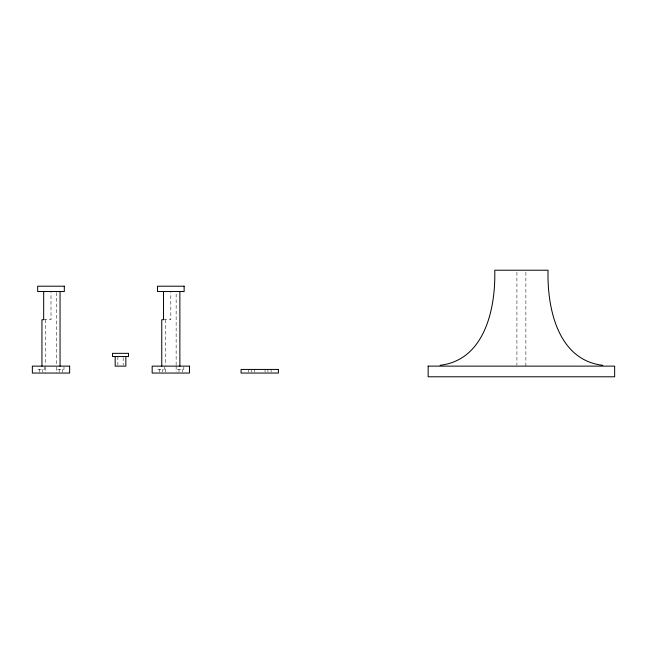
<?xml version="1.0" encoding="UTF-8"?>
<svg xmlns="http://www.w3.org/2000/svg" width="647" height="647" viewBox="0 0 647 647"><rect width="100%" height="100%" fill="white"/><g stroke="black" fill="none" stroke-linecap="round" stroke-linejoin="round"><path stroke-width="0.49" stroke-dasharray="3.23 2.43" d="M165.486 372.065L165.495 366.129M176.138 365.118L176.146 292.533M254.4 372.146L254.4 369.429M43.672 319.731L51 319.731L51 292.533M163.489 319.731L170.816 319.731L170.816 292.533M265.052 369.429L265.052 372.146M176.138 366.129L176.146 372.065M525.874 272.233L525.874 366.129M516.921 272.233L516.921 365.118M271.125 369.429L271.125 372.146M267.923 369.429L267.923 372.146M251.529 369.429L251.529 372.146M248.335 369.429L248.335 372.146M183.813 366.954L183.813 369.429L177.424 369.429L177.415 366.954M182.211 369.429L182.211 372.146M179.017 369.429L179.017 372.146M165.486 319.731L165.495 365.118M164.217 366.954L164.217 369.429L157.836 369.429L157.828 366.954M162.623 369.429L162.623 372.146M159.421 369.429L159.421 372.146M123.181 357.5L123.181 365.167M117.851 356.537L117.851 365.167M63.996 366.954L63.996 369.429L57.607 369.429L57.599 366.954M62.395 369.429L62.395 372.146M59.2 369.429L59.2 372.146M56.329 292.533L56.329 365.118M56.329 367.116L56.329 373.052M45.67 319.731L45.67 365.118M45.67 367.116L45.67 373.052M44.4 366.954L44.4 369.429L38.011 369.429L38.003 366.954M42.799 369.429L42.799 372.146M39.604 369.429L39.604 372.146"/><path stroke-width="0.97" d="M440.049 365.288C485.21 360.047 495.739 307.584 494.753 270.211L548.041 270.211C547.063 307.584 557.593 360.047 602.745 365.288M179.874 291.53L179.874 366.129M163.489 291.53L163.489 319.731L161.758 319.731L161.758 366.129M125.841 356.537L125.841 366.129L115.182 366.129L115.182 356.537M60.058 291.53L60.058 366.129M43.672 291.53L43.672 319.731L41.942 319.731L41.942 366.129M428.152 366.129L428.152 376.789L614.65 376.789L614.65 366.129L428.152 366.129M64.32 286.2L37.68 286.2L37.68 291.53L64.32 291.53L64.32 286.2M184.136 286.2L157.496 286.2L157.496 291.53L184.136 291.53L184.136 286.2M128.502 353.343L112.521 353.343L112.521 356.537L128.502 356.537L128.502 353.343M69.65 366.129L32.35 366.129L32.35 373.052L69.65 373.052L69.65 366.129M189.466 366.129L152.166 366.129L152.166 373.052L189.466 373.052L189.466 366.129M278.38 369.429L241.08 369.429L241.08 373.052L278.38 373.052L278.38 369.429"/></g></svg>
